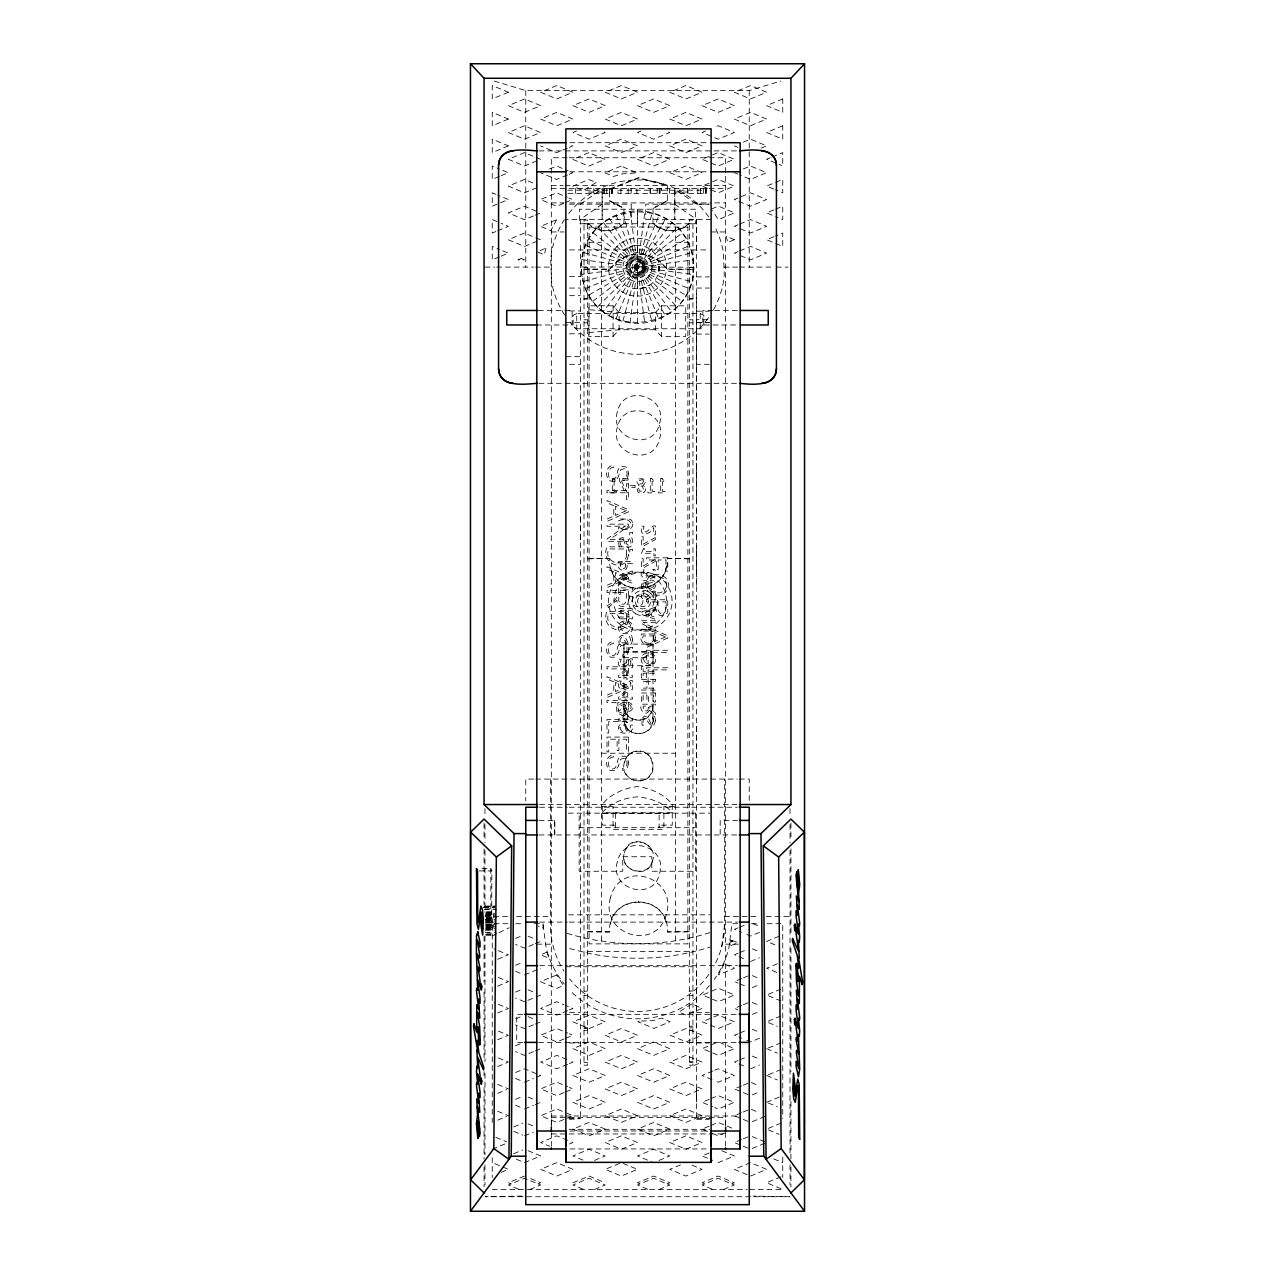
<?xml version="1.0" encoding="UTF-8"?>
<svg xmlns="http://www.w3.org/2000/svg" width="1275" height="1275" viewBox="0 0 1275 1275"><rect width="100%" height="100%" fill="white"/><g stroke="black" fill="none" stroke-linecap="round" stroke-linejoin="round"><path stroke-width="0.75" stroke-dasharray="5 3.75" d="M493.983 923.992L492.628 929.284L490.811 915.195L490.843 868.673L480.085 868.657M551.326 1124.757L551.326 1116.007L563.215 1116.007M569.495 1119.259L580.38 1118.669L565.861 1118.669L572.937 1115.721L565.765 1112.74M580.38 539.819L580.38 509.076M623.953 644.098L623.953 665.709L653.007 665.709L653.007 644.098L623.953 644.098L623.953 719.02M635.572 245.406A21.787 21.787 0 0 0 633.755 288.564L639.428 288.803A21.787 21.787 0 0 0 658.968 270.858L659.207 265.168A21.787 21.787 0 0 0 641.245 245.645L635.572 245.406L624.973 249.278M658.968 270.858L658.968 265.168L639.859 267.511L658.968 270.858L658.968 265.168M696.58 1101.919L696.58 1098.237M696.58 1097.95L696.58 1093.934M696.58 1093.647L696.58 1089.328M696.58 1089.041L696.58 967.04M696.58 783.727L696.58 723.005M696.58 585.448L696.58 576.571M696.58 576.284L696.58 572.077M696.58 571.79L696.58 567.694M696.58 567.407L696.58 563.438M696.58 563.152L696.58 559.358M696.58 559.072L696.58 555.486M696.58 555.199L696.58 551.836M696.58 551.549L696.58 548.457M696.58 548.17L696.58 545.349M696.58 540.106L696.58 509.076M696.58 503.832L696.58 501.027M696.58 500.74L696.58 497.632M696.58 497.346L696.58 493.999M696.58 493.696L696.58 490.11M696.58 489.823L696.58 486.03M696.58 485.743L696.58 481.775M696.58 481.488L696.58 477.392M696.58 477.105L696.58 472.898M696.58 472.611L696.58 468.339M696.58 468.037L696.58 368.411M696.58 368.124L696.58 323.005M696.58 322.129L696.58 319.69L709.298 319.69M696.58 249.916L696.58 219.698M725.634 1124.757L725.634 1116.007M581.703 274.316C573.16 201.338 683.018 187.138 693.297 259.893C701.84 332.871 591.982 347.071 581.703 274.316L693.297 259.893M637.373 322.878L637.627 211.331M486.349 911.928L493.919 911.896L492.74 922.638L491.72 913.442L491.863 870.937L490.843 868.673M624.447 762.004C617.69 785.639 658.251 788.54 652.513 762.004M587.648 931.945L609.434 931.945C608.079 892.022 668.897 892.022 667.526 931.945L689.329 931.945M624.447 852.895C628.432 832.001 659.239 843.763 652.513 860.784C648.353 880.244 618.232 870.905 624.447 852.481M689.329 558.418L667.526 558.418C668.897 598.342 608.079 598.342 609.434 558.418L587.648 558.418M652.513 709.378L653.007 705.027M653.007 718.606C654.569 738.56 622.391 738.56 623.953 718.606M652.513 770.291L653.007 765.94M721.682 946.879L724.646 924.327L724.646 779.073M630.025 322.862L644.975 211.347M615.395 813.482L615.49 827.682L615.395 825.148L602.278 825.148L602.278 804.525A47.255 34.122 -2.8 0 1 637.277 786.595A47.255 34.122 2.8 0 1 672.26 804.525L672.26 825.148L659.143 825.148L659.063 827.682L659.143 813.482M622.933 320.949L652.067 213.26M666.538 566.307C661.024 595.425 615.937 595.425 610.422 566.307M624.447 762.402L625.898 758.322M652.513 708.964C649.724 726.367 622.391 722.367 623.953 705.027M652.513 722.543C649.756 737.093 627.22 737.093 624.447 722.543M610.422 924.072C615.937 894.938 661.024 894.938 666.538 924.072M652.513 860.37C649.166 877.965 622.375 872.004 623.953 856.848M615.841 319.021L659.159 215.188M609.498 315.339L665.502 218.87M651.063 712.629C646.186 722.511 630.774 722.511 625.898 712.629M625.898 758.737C630.232 748.282 646.728 748.282 651.063 758.737M651.063 773.558C645.437 785.145 626.87 782.404 624.447 769.877M625.898 849.23C631.523 837.627 650.091 840.384 652.513 852.895M603.139 311.658A56.259 56.259 0 0 1 616.096 215.077A56.259 56.259 0 0 1 693.249 274.587A56.259 56.259 0 0 1 603.139 311.658L671.861 222.551M584.014 269.471L609.434 269.471L617.435 260.881L627.443 255.638A34.696 34.648 0 0 1 649.533 255.638L659.526 260.881L667.526 269.471L692.947 269.471M609.434 269.471L617.435 261.295L627.443 256.052A34.696 34.648 0 0 1 649.533 256.052L659.526 261.295L667.526 269.471M613.068 336.441L619.108 329.731L619.108 312.518L613.068 305.809L588.859 305.809L588.859 336.441L613.068 336.441L613.068 305.809M655.43 312.518L661.486 305.809L685.695 305.809L685.695 336.441L661.486 336.441L655.43 329.731L655.43 312.518L619.108 312.518L588.859 309.65M597.975 306.446L677.025 227.763M623.953 223.38L618.518 227.285L612.351 229.707A26.265 26.233 0 0 1 599.25 229.707L593.082 227.285L587.648 223.38M689.329 223.38L683.878 227.285L677.71 229.707A26.265 26.233 0 0 1 664.626 229.707L658.442 227.285L653.007 223.38M628.208 755.581C633.563 749.796 643.397 749.796 648.752 755.581M592.795 301.235L682.205 232.974M580.38 204.159L602.167 188.907L602.167 219.412L602.167 188.381M602.167 204.159L580.38 219.412L580.38 1119.259M589.13 294.876L685.87 239.333M667.526 200.526L653.007 208.144L653.007 223.794L658.442 227.699L664.626 230.122A26.265 26.233 0 0 0 677.71 230.122L683.878 227.699L689.329 223.794L692.947 223.794M653.007 208.558L667.526 200.94L667.526 185.305L638.488 177.687L609.434 189.114L609.434 200.94L623.953 208.558M576.746 313.507L573.113 315.403L573.113 326.846L576.746 328.759L700.214 328.759L703.848 326.846L703.848 315.403L700.214 313.507L576.746 313.507L576.746 328.759M639.428 288.803L650.027 284.931M492.246 935.914L497.33 933.475M499.019 932.663L509.187 927.77M576.523 130.974L572.937 132.472L589.082 139.166L605.227 132.472L601.641 130.974M499.402 176.428L492.246 179.393L492.246 165.989L499.402 168.969M501.187 175.679L508.342 172.715L501.187 169.718M536.966 160.825L524.439 166.021L508.342 159.295L524.439 152.618L540.536 159.327M567.375 148.187L556.633 152.649L540.536 145.924M569.16 147.438L572.73 145.956L569.16 144.473M549.477 169.033L556.633 166.053L563.789 169.049M641.086 130.974L637.5 132.472L653.645 139.166L669.773 132.472L666.188 130.974M536.966 187.632L524.439 192.844L508.342 186.118L524.439 179.424L536.966 184.652M567.375 175.01L556.633 179.456L540.536 172.747M569.16 174.261L572.73 172.778L565.574 169.782M705.649 130.974L702.063 132.472L718.192 139.166L734.336 132.472L718.192 125.763L714.606 127.245M495.832 231.54L492.246 233.022L492.246 219.619L499.402 222.599M497.617 230.791L508.342 226.344L501.187 223.348M533.38 215.937L524.439 219.651L508.342 212.925L524.439 206.247L536.966 211.475M535.181 215.188L540.536 212.973M563.534 203.41L556.633 206.279L540.536 199.553L556.633 192.876L567.2 197.274M565.255 202.693L572.475 199.49L568.953 198.007M709.235 156.299L702.063 159.279L718.192 165.989L734.336 159.279L718.192 152.586L711.02 155.55M743.309 142.147L750.481 139.166L766.61 145.876L761.239 148.107M499.402 256.865L492.246 259.845L492.246 246.442L499.402 249.422M501.187 256.132L508.342 253.151L501.187 250.171M709.235 183.122L702.063 186.102L718.207 192.812L734.336 186.102L718.207 179.393L711.036 182.373M743.309 168.969L750.481 165.989L766.61 172.683L750.481 179.393L739.723 174.93M770.196 157.797L766.61 159.279L777.367 163.758M771.997 157.048L782.754 152.586L782.754 165.989L779.168 164.491M711.609 208.957L718.367 206.136L734.464 212.861L718.271 219.587L712.566 210.471M737.922 198.023L734.336 199.506L750.481 206.215L766.61 199.506L750.481 192.796L739.723 197.274M737.986 224.814L734.384 226.297L737.97 227.795M739.771 224.065L750.561 219.587L766.658 226.312L750.513 233.006L739.755 228.544M773.782 209.929L766.61 212.909L773.782 215.889M775.582 209.196L782.754 206.215L782.754 219.619L775.582 216.638M737.954 251.637L734.352 253.135L737.938 254.617M739.739 250.888L750.513 246.426L766.626 253.135L750.481 259.845L739.739 255.367M773.798 236.752L766.626 239.716L782.754 246.442L782.754 233.022L775.582 236.003M515.546 938.432L522.718 935.452M497.617 959.294L508.374 954.832L494.031 948.871M533.46 944.408L524.487 948.138L515.53 944.408M535.261 943.659L540.648 941.428M515.514 965.271L522.702 962.29M497.632 986.101L508.39 981.638L497.632 977.176M524.439 974.961L540.616 968.251M515.562 992.062L522.734 989.081M497.632 1012.924L508.39 1008.461L494.047 1002.501M540.664 995.042L524.519 1001.752L515.562 998.022M515.562 1018.884L522.734 1015.904M737.858 927.929L734.464 929.347L741.62 932.328M739.548 927.228L746.321 924.407M497.632 1039.747L508.39 1035.268L497.632 1030.806M533.492 1024.845L524.519 1028.558L515.562 1024.845M535.277 1024.096L540.664 1021.865M567.55 1010.692L556.793 1015.155L540.664 1008.445L556.793 1001.752L563.964 1004.732M569.351 1009.943L572.937 1008.445L565.765 1005.465M759.502 932.344L750.561 936.057L743.405 933.077M515.562 1045.691L522.734 1042.727M738.034 953.286L734.464 954.768L746.975 959.995M739.835 952.537L746.991 949.572M779.168 936.201L766.658 941.396L777.383 945.875M497.632 1066.553L508.39 1062.091L494.047 1056.13M533.492 1051.652L524.519 1055.381L515.562 1051.652M535.277 1050.919L540.664 1048.672M563.98 1038.997L556.808 1041.978L540.664 1035.268L556.808 1028.558L567.566 1033.037M565.765 1038.248L572.937 1035.268L569.351 1033.786M750.561 961.493L759.502 957.78M515.562 1072.514L524.519 1068.785L540.664 1075.494L535.277 1077.726M741.62 978.61L734.464 981.591L738.034 983.073M743.405 977.877L750.561 974.897M777.383 963.757L766.658 968.219L777.383 972.698M497.632 1093.376L506.589 1089.647M524.519 1082.204L533.492 1078.475M567.566 1064.322L556.808 1068.785L540.664 1062.091L556.808 1055.381L567.566 1059.844M569.351 1063.573L572.937 1062.091L569.351 1060.593M752.346 987.567L759.502 984.587M515.562 1099.337L522.734 1096.357M741.62 1005.433L734.464 1008.398L738.034 1009.896M743.405 1004.684L750.561 1001.72M780.969 989.081L766.658 995.026L780.969 1001.003M497.632 1120.183L506.589 1116.47M524.519 1109.011L533.492 1105.297M535.277 1104.548L540.664 1102.317M563.98 1092.627L556.808 1095.608L540.664 1088.898L556.808 1082.204L567.566 1086.667M565.765 1091.878L572.937 1088.898L569.351 1087.416M752.346 1014.374L759.502 1011.41M513.761 1126.893L522.734 1123.163M738.034 1033.738L734.464 1035.22L741.62 1038.201M739.819 1032.989L746.975 1030.025M780.969 1015.904L766.658 1021.849L777.383 1026.327M492.246 1149.237L506.589 1143.277M524.519 1135.834L533.492 1132.104M563.98 1119.45L556.808 1122.414L540.664 1115.721L556.808 1109.011L563.98 1111.991M759.502 1038.233L750.561 1041.946L743.405 1038.95M513.761 1153.7L522.734 1149.986M712.821 1071.032L702.063 1075.494L712.821 1079.957M714.606 1070.283L718.192 1068.785L734.336 1075.494L718.192 1082.204L714.606 1080.706M738.034 1060.545L734.464 1062.027L746.975 1067.255M739.819 1059.812L746.975 1056.832M768.442 1047.922L780.969 1042.711M501.218 1172.331L508.39 1169.35L492.246 1162.641M569.351 1144.026L572.937 1142.527L569.351 1141.045M750.561 1068.753L759.502 1065.039M524.519 1176.06L508.39 1182.754L511.084 1183.869M709.235 1099.337L702.063 1102.317L712.821 1106.78M711.02 1098.588L718.192 1095.608L734.336 1102.317L718.192 1109.011L714.606 1107.529M741.508 1085.918L734.336 1088.898L750.481 1095.608M743.309 1085.184L750.481 1082.204L759.438 1085.918M768.442 1074.729L780.969 1069.534M537.97 1183.869L540.664 1182.754L528.105 1177.542M594.469 1160.409L605.227 1155.947L589.082 1149.237L572.937 1155.947L583.695 1160.409M752.266 1094.858L759.438 1091.878M529.906 1189.463L540.664 1184.985L524.519 1178.291L508.39 1184.985L519.148 1189.463M572.937 1182.754L589.082 1176.06L605.227 1182.754M619.57 1163.39L605.227 1169.35L621.355 1176.06L637.5 1169.35L623.156 1163.39M709.235 1126.144L702.063 1129.124L712.821 1133.602M711.02 1125.395L718.192 1122.414L734.336 1129.124M741.508 1112.74L734.336 1115.721L741.508 1118.701M743.309 1111.991L750.481 1109.011L759.438 1112.74M766.61 1102.317L780.953 1096.357M659.016 1160.409L669.773 1155.947L653.645 1149.237L637.5 1155.947L651.844 1161.908M725.363 1132.853L718.192 1135.834L714.606 1134.336M752.266 1121.681L764.825 1116.47M594.469 1189.463L605.227 1184.985L589.082 1178.291L572.937 1184.985L583.695 1189.463M680.531 1164.888L669.773 1169.35L685.918 1176.06L702.063 1169.35L691.305 1164.888M709.235 1152.967L702.063 1155.947L712.821 1160.409M741.508 1139.547L734.336 1142.527L741.508 1145.508M743.309 1138.814L750.481 1135.834M768.411 1128.375L782.754 1122.414M667.096 1183.869L669.773 1182.754L653.645 1176.06L637.5 1182.754L640.193 1183.869M752.266 1148.488L764.825 1143.277M659.016 1189.463L669.773 1184.985L653.645 1178.291L637.5 1184.985L648.258 1189.463M731.643 1183.869L734.336 1182.754L718.192 1176.06L702.063 1182.754L704.74 1183.869M723.578 1189.463L734.336 1184.985L718.192 1178.291L702.063 1184.985L712.821 1189.463M780.953 1176.793L766.61 1182.754L782.754 1189.463L749.222 1189.463M585.48 288.501L689.52 245.708M609.434 189.529L638.488 178.102L667.526 185.72M494.254 81.074L525.762 90.589L749.238 90.589L780.746 81.074M583.599 281.408L691.401 252.801M630.009 246.633L632.814 246.011M642.186 288.198L644.991 287.576M588.859 332.6L619.108 329.731L655.43 329.731M521.873 1196.078L484.978 1196.731L790.022 1196.731L753.127 1196.062M569.829 142.704L709.123 142.704M538.974 150.896L738.018 150.896M567.184 157.749L551.326 157.749L551.326 1129.315M569.16 157.749L725.634 157.749L725.634 1129.315M569.829 171.79L709.123 171.79M551.326 185.592L563.215 185.592M565.192 185.592L725.634 185.592M551.326 188.381L567.184 188.381M569.16 188.381L725.634 188.381M567.789 190.198L612.383 190.198M617.945 190.198L660.147 190.198M661.597 190.198L706.191 190.198M602.167 192.015L587.648 192.015L587.648 188.381M674.794 192.015L689.329 192.015L689.329 188.381M567.997 193.354L612.383 193.354L612.383 188.381M551.326 202.9L564.044 202.9M569.829 202.9L711.115 202.9M714.733 202.9L725.634 202.9M569.495 204.159L631.221 204.159L631.221 219.412L565.861 219.412M711.115 219.412L645.74 219.412L645.74 204.159L709.123 204.159L696.58 204.191L674.794 188.987L674.794 219.412L674.794 188.381M584.014 223.794L587.648 223.794L593.082 227.699L599.25 230.122A26.265 26.233 0 0 0 612.351 230.122L618.518 227.699L623.953 223.794L623.953 208.144L609.434 200.526M551.326 231.954L564.044 231.954M711.115 231.954L725.634 231.954M589.098 242.298L601.449 242.298M675.527 242.298L687.863 242.298M569.495 249.916L709.298 249.916M484.978 267.097L494.7 267.097M496.644 267.097L533.556 267.097M535.5 267.097L551.039 267.097M723.961 267.097L737.556 267.097M739.5 267.097L774.467 267.097M776.411 267.097L788.077 267.097M584.014 267.415L587.648 267.415M689.329 267.415L692.947 267.415M584.014 269.057L609.434 269.057M667.526 269.057L692.947 269.057M569.495 276.611L580.38 276.611M696.58 276.898L709.298 276.898M569.495 288.054L580.38 288.054M696.58 288.054L709.298 288.054M569.495 295.673L580.38 295.673M584.014 298.701L587.648 298.701M689.329 298.701L692.947 298.701M584.014 299.051L587.648 299.051M689.329 299.051L692.947 299.051M538.464 310.463L572.14 310.463L572.14 324.982L538.464 324.982M713.06 310.463L702.86 310.463L702.86 324.982L712.773 324.982M714.749 310.463L738.512 310.463M569.495 310.925L580.38 310.925M696.58 311.212L709.298 311.212M584.014 319.786L587.648 319.786M689.329 319.786L692.947 319.786M565.861 322.368L580.38 322.368M696.58 322.368L709.298 322.368M584.014 322.782L587.648 322.782M689.329 322.782L692.947 322.782M696.58 322.655L709.298 322.655M713.06 324.982L738.512 324.982M569.495 333.795L580.38 333.795M696.58 334.098L709.298 334.098M565.861 356.681L580.38 356.681M569.495 364.299L580.38 364.299M709.298 364.299L696.596 364.315L696.58 290.286M538.974 383.313L738.018 383.313M587.648 558.832L609.434 558.418M689.329 558.832L667.526 558.418M618.566 592.604L626.583 592.604L626.344 601.354L624.24 604.175L620.861 604.111L618.821 601.131L618.582 583.042L620.224 583.042L620.224 587.918L632.4 587.918L632.4 589.847L620.224 589.847L620.224 594.708L618.582 594.708M623.953 651.716L653.007 651.716M623.953 652.131L653.007 652.131M623.953 657.677L653.007 657.677M601.449 753.222L675.527 753.222M533.667 779.073L525.762 779.073L525.762 800.923M535.643 779.073L737.38 779.073M739.357 779.073L749.238 779.073L749.238 800.923M539.484 804.541L737.492 804.541M601.449 806.597L613.068 806.597L613.068 829.483L663.908 829.483L663.908 806.597L675.527 806.597M539.612 807.234L567.295 807.234M569.272 807.234L737.38 807.234M568.283 813.147L709.904 813.147M602.278 813.482L672.26 813.482M539.102 820.415L554.816 820.415L554.816 834.95M737.619 820.415L720.184 820.415L720.184 834.95M579.169 827.682L695.369 827.682M539.102 834.95L737.619 834.95M568.618 914.828L709.904 914.828M484.978 916.438L508.757 916.438M516.678 916.438L550.354 916.438M724.646 916.438L758.322 916.438M766.243 916.438L790.022 916.438M539.612 922.096L567.295 922.096M569.272 922.096L737.38 922.096M507.896 923.706L492.246 923.706L492.246 1122.414M515.706 923.706L523.531 923.706M534.368 923.706L543.086 923.706L543.086 928.152L537.859 925.937M737.779 923.706L731.914 923.706L728.758 948.775A94.478 94.478 0 0 1 714.159 979.535M751.469 923.706L759.294 923.706M767.104 923.706L782.754 923.706L782.754 1118.589M587.648 931.531L609.434 931.945M689.329 931.531L667.526 931.945M536.807 944.169L551.326 944.169M725.634 944.169L738.352 944.169M587.648 951.485L689.329 951.485M539.612 965.669L567.295 965.669M569.272 965.669L737.38 965.669M565.861 966.737L696.58 966.737M587.648 991.042L584.014 991.233M689.329 991.042L692.947 991.042M584.014 995.329L587.648 995.329M689.329 995.329L692.947 995.329M584.014 1012.191L587.648 1012.191M689.329 1012.191L692.947 1012.191M569.495 1012.493L580.38 1012.493M696.58 1012.493L709.298 1012.493M522.67 1014.342L516.71 1014.342L516.71 1042.392L522.67 1042.392M538.56 1014.342L737.189 1014.342M689.329 1026.263L692.947 1026.263M584.014 1027.841L587.648 1027.841M689.329 1027.841L692.947 1027.841M584.014 1028.24L587.648 1028.24M584.014 1030.232L587.648 1030.232M689.329 1030.232L692.947 1030.232M538.56 1042.392L737.189 1042.392M584.014 1042.647L587.648 1042.647M689.329 1042.647L692.947 1042.647M569.495 1042.998L580.38 1042.998M696.58 1042.998L709.298 1042.998M689.329 1061.485L692.947 1061.485M584.014 1062.426L587.648 1062.426M689.329 1062.426L692.947 1062.426M565.192 1116.007L738.352 1116.007M551.326 1117.41L567.184 1117.41M569.16 1117.41L725.634 1117.41M711.115 1118.669L696.58 1118.669L696.58 1119.546L696.58 1088.754M696.58 1119.259L709.298 1119.259M569.16 1129.315L709.793 1129.315M569.829 1131.005L709.123 1131.005M551.326 1133.953L567.184 1133.953M569.16 1133.953L725.634 1133.953M569.829 1148.95L709.123 1148.95M492.246 1189.463L747.246 1189.463M479.304 870.921L491.863 870.937M484.181 906.19L495.449 906.063M484.898 906.254L493.855 906.254M483.894 906.748L494.652 906.764M483.703 907.402L494.477 907.402M483.655 907.641L494.429 907.657M485.265 908.9L494.238 908.9M484.197 909.41L496.74 909.426M486.588 912.183L493.76 912.199M486.126 912.804L494.062 912.804M486.333 913.426L491.72 913.442M485.95 913.697L494.923 913.697M485.392 914.079L494.365 914.079M486.365 914.733L493.807 914.605M485.807 914.988L494.764 915.004M485.44 915.195L490.811 915.195M485.648 915.769L494.604 915.785M486.301 917.506L493.473 917.506M485.855 917.793L496.613 917.809M486.508 918.175L491.879 918.175M486.428 918.51L495.385 918.526M486.173 918.781L494.047 918.972M486.094 919.132L494.126 919.227M486.142 919.291L493.313 919.307M485.233 919.689L495.051 919.689M485.998 919.913L493.17 919.913M485.345 920.215L494.302 920.215M486.715 920.662L492.086 920.677M485.329 921.57L494.302 921.586M486.954 922.192L492.341 922.192M486.11 922.287L493.282 922.303M485.297 922.494L494.27 922.494M485.456 923.865L496.23 923.865M486.205 924.805L493.377 924.805M485.377 924.933L494.333 924.949M486.301 925.22L493.473 925.22M486.158 925.809L491.528 925.825M486.588 926.08L493.76 926.08M485.663 926.431L494.636 926.447M485.392 927.116L494.349 927.132M486.428 927.292L491.815 927.308M486.285 927.77L493.457 927.786M485.887 928.423L494.859 928.439M485.934 928.901L494.955 928.885M485.345 929.14L492.74 929.284M486.652 929.411L493.823 929.411M485.313 930.686L494.286 930.702M485.297 932.423L496.055 932.423M486.891 933.188L494.062 933.188M485.775 934.416L494.748 934.432M485.934 934.814L494.891 934.83M486.078 935.069L493.409 935.149M581.735 266.969L693.265 267.24M581.751 259.622L693.249 274.587M583.663 252.546L691.337 281.663M569.622 948.552L588.142 953.254A188.828 144.713 0 0 0 709.904 947.102M734.336 145.876L737.922 147.358M734.336 172.699L737.922 174.181M773.782 189.083L766.61 186.102L782.754 179.393L782.754 192.796L775.582 189.816M528.105 989.83L537.078 993.56M768.411 1103.05L777.367 1106.78M528.105 1016.653L537.078 1020.367M743.309 1119.45L750.481 1122.414M768.411 1129.873L779.168 1134.336M752.266 1136.583L764.825 1141.794M743.309 1146.257L750.481 1149.237M773.782 1158.927L782.754 1162.641M721.778 1150.735L734.336 1155.947L718.192 1162.641L714.606 1161.158M515.562 1078.475L522.734 1081.455M497.632 1084.435L508.39 1088.898M528.105 1097.09L537.078 1100.819M515.562 1105.297L522.734 1108.262M497.632 1111.242L508.39 1115.721M528.105 1123.913L533.492 1126.144M567.566 1140.296L556.808 1135.834L540.664 1142.527L549.637 1146.257M513.761 1131.355L522.734 1135.085M495.832 1137.316L506.589 1141.794M528.105 1150.735L540.664 1155.947L524.519 1162.641L515.562 1158.927M495.832 194.294L492.246 192.796L492.246 206.215L508.342 199.522L497.617 195.043M585.576 245.453L689.424 288.756M753.095 923.706L758.179 925.825M752.346 948.839L759.502 951.819M752.346 975.646L759.502 978.626M739.819 983.822L746.975 986.818M752.346 1002.469L759.502 1005.449M709.569 998.006L702.525 995.074L718.367 988.268L734.464 994.994L718.367 1001.688L711.322 998.739M752.346 1029.276L759.502 1032.272M528.105 936.201L537.062 939.93M766.658 1048.656L777.383 1053.134M752.346 1056.098L759.502 1059.079M709.426 1051.572L702.27 1048.592L718.367 1041.898L734.464 1048.624L718.367 1055.317L711.211 1052.321M766.658 1075.478L777.383 1079.957M515.498 971.231L522.654 974.227M589.273 239.094L685.727 295.115M674.794 204.239L696.58 219.412L696.58 1028.033M592.955 232.751L682.045 301.458M598.166 227.572L676.834 306.637M603.362 222.392L671.638 311.817M621.419 546.768L619.921 542.576L621.212 539.787C626.248 538.624 623.268 547.804 628.463 547.342C633.261 547.087 633.42 540.712 631.571 537.46L629.276 537.46L631.061 542.098L630.424 544.505L628.75 545.333L626.949 544.345L624.782 538.512L622.28 537.572L620.08 538.353L618.407 541.429L619.22 546.768M609.737 218.742L665.263 315.467M616.096 215.077L658.904 319.132M651.063 758.322L653.007 766.355M623.188 213.196L651.812 321.013M543.086 924.805L546.242 948.775A94.478 94.478 0 0 0 564.331 984.093M630.296 211.315L644.704 322.894M623.953 705.426L624.447 709.378M790.946 823.044L790.946 838.95M790.946 848.895L790.946 936.392M790.946 948.313L790.946 1071.606M790.946 1101.425L790.946 1159.102M790.946 1167.055L790.946 1186.929M790.022 808.653L790.022 816.892M790.022 824.574L790.022 842.775M790.022 850.441L790.022 1154.975M790.022 1164.888L790.022 1184.794M782.754 1156.903L782.754 1177.558M749.238 90.589L749.238 267.097M725.634 1132.582L725.634 1146.193M706.191 188.381L706.191 193.354L661.597 193.354L661.597 188.381M705.856 188.381L705.856 193.354M705.362 188.381L705.362 193.354M703.418 188.381L703.418 193.354M700.597 188.381L700.597 193.354M700.214 313.507L700.214 328.759M697.967 188.381L697.712 193.354M696.58 1035.38L696.58 1043.285M695.369 813.147L695.369 871.255L651.796 871.255L651.796 856.736L622.742 856.736L622.742 871.255L579.169 871.255L579.169 813.147M687.671 188.381L687.671 193.354M675.527 227.046L675.527 943.867M669.455 188.381L669.455 193.354M661.486 305.809L661.486 336.441M660.147 188.381L660.147 193.354L617.945 193.354L617.945 188.381M659.605 188.381L659.605 193.354M659.175 188.381L659.175 193.354M657.167 188.381L657.167 193.354M653.007 644.098L653.007 719.02M650.393 188.381L650.393 193.354M650.059 188.381L650.059 193.354M638.488 901.074L638.488 902.11M637.5 209.227L637.5 223.747M637.5 245.485L637.5 264.722M637.5 269.487L637.5 288.724M636.894 188.381L636.894 193.354M631.141 188.381L631.141 193.354M628.177 188.381L628.177 193.354M620.909 188.381L620.909 193.354M612.048 188.381L612.048 193.354M611.554 188.381L611.554 193.354M609.609 188.381L609.609 193.354M606.788 188.381L606.788 193.354M604.143 188.381L604.143 193.354M603.904 188.381L603.904 193.354M601.449 227.046L601.449 943.867M593.863 188.381L593.863 193.354M575.647 188.381L575.647 193.354M554.354 820.415L554.354 834.95M551.326 1132.582L551.326 1148.95M550.354 779.073L550.354 924.327A87.146 87.146 0 0 0 563.98 971.136M525.762 90.589L525.762 267.097M492.246 1157.732L492.246 1177.558M484.978 808.653L484.978 816.892M484.978 824.574L484.978 842.775M484.978 850.441L484.978 912.47M484.978 936.025L484.978 1061.549M484.978 1073.343L484.978 1154.975M484.978 1164.888L484.978 1184.794M484.054 823.044L484.054 838.95M484.054 848.895L484.054 904.565M484.054 936.392L484.054 982.117M484.054 992.062L484.054 1057.692M484.054 1071.606L484.054 1075.574M484.054 1087.511L484.054 1159.102M484.054 1167.055L484.054 1186.929M713.57 309.65A87.146 87.146 0 0 0 724.264 275.4L723.451 252.657A87.146 87.146 0 0 0 714.255 225.818M708.486 317.666A87.146 87.146 0 0 1 570.292 322.591M564.65 314.941A87.146 87.146 0 0 1 551.549 281.552L550.736 258.809A87.146 87.146 0 0 1 564.395 219.667M568.778 213.515A87.146 87.146 0 0 1 709.283 217.674M724.646 924.327A87.146 87.146 0 0 1 713.904 966.259M708.9 974.291A87.146 87.146 0 0 1 569.543 978.881M709.442 985.559A94.478 94.478 0 0 1 570.69 991.137M709.904 932.583A188.828 144.713 0 0 1 566.291 933.109M731.356 940.679L731.308 942.018L732.95 941.348L731.356 940.679M655.334 637.357C656.37 650.091 636.639 645.708 641.516 634.026L655.334 634.026L655.334 637.357M653.756 637.42C654.872 646.298 640.337 644.337 643.094 635.938L653.756 635.938L653.756 637.42M625.674 564.809L625.244 567.359A2.614 2.614 0 0 1 623.953 568.523L620.686 567.678L620.16 563.502L625.674 563.502L625.674 564.809M627.252 565.144C627.443 574.866 614.502 569.543 618.582 561.574L632.4 561.574L632.4 563.502L627.252 563.502L627.252 565.144M632.687 524.137C632.99 531.5 622.885 529.284 618.582 529.38L618.582 527.452C634.759 533.763 634.759 514.494 618.582 520.822L618.582 518.893L629.691 519.212A3.968 3.968 0 0 1 631.97 521.029L632.687 524.137M641.293 572.491C639.492 576.953 646.393 580.3 647.652 575.168L649.708 577.846L652.943 577.798A4.303 4.303 0 0 0 654.888 576.157L655.366 571.12L654.76 569.319L652.8 569.319C658.107 574.164 647.843 579.918 648.608 572.284L647.078 572.284L646.473 575.057A1.897 1.897 0 0 1 645.278 575.838L642.919 574.308L644.034 569.829L642.074 569.718L641.293 572.491M632.655 639.923C629.292 652.816 625.196 638.281 621.212 637.468L619.921 640.273L621.419 644.449L619.22 644.449L618.614 638.201L621.483 635.348L624.782 636.209L628.001 642.903L630.902 641.182L629.276 635.157L631.571 635.157L632.655 639.923M655.573 720.614C652.21 733.523 648.13 718.988 644.146 718.176L642.855 720.965L644.353 725.156L642.154 725.156L641.548 718.893L644.417 716.056L647.716 716.901L650.935 723.61L653.836 721.889L652.194 715.849L654.505 715.849L655.573 720.614M618.375 661.884C617.514 670.873 628.989 666.06 630.806 660.673L630.806 667.797L632.4 667.797L632.4 658.84L630.456 658.84L623.284 665.056L620.048 663.701L621.1 659.255L619.14 659.143L618.375 661.884M618.375 683.655C617.514 692.66 628.989 687.831 630.806 682.444L630.806 689.568L632.4 689.568L632.4 680.627L630.456 680.627L623.284 686.827L620.048 685.488L621.1 681.041L619.14 680.93L618.375 683.655M641.293 528.918C640.448 537.907 651.908 533.093 653.74 527.707L653.74 534.831L655.334 534.831L655.334 525.89L653.39 525.89L646.218 532.089L642.967 530.751L644.034 526.288L642.058 526.192L641.293 528.918M641.293 594.246C640.448 603.25 651.908 598.421 653.74 593.034L653.74 600.158L655.334 600.158L655.334 591.217L653.39 591.217L646.218 597.417L642.967 596.078L644.034 591.616L642.058 591.52L641.293 594.246M641.261 583.807L642.186 587.871L645.644 588.923A3.825 3.825 0 0 0 647.971 586.867L648.656 587.966A3.203 3.203 0 0 0 651.477 589.433L653.804 588.668A4.59 4.59 0 0 0 655.35 586.564C657.788 581.783 650.346 577.001 647.955 582.436L647.27 581.512A2.901 2.901 0 0 0 644.831 580.332L642.791 581.033L641.261 583.807M627.412 728.153L626.455 731.165L629.882 729.938L630.695 725.029L632.464 725.029C635.811 734.591 615.952 736.567 618.646 726.607A4.223 4.223 0 0 1 620.303 724.567L625.164 724.168L627.412 728.153M623.634 706.35C622.567 710.398 627.587 713.06 630.711 710.765A4.494 4.494 0 0 0 632.352 708.757C634.998 698.796 615.235 700.74 618.518 710.318L620.288 710.318L621.084 705.489L624.543 704.167L623.634 706.35M643.397 548.792L641.468 553.302L653.916 553.302L653.916 555.868L655.334 555.868L655.334 548.792L653.916 548.792L653.916 551.422L644.656 551.422L644.656 548.792L643.397 548.792M632.687 627.348C633.165 635.89 617.833 635.89 618.295 627.348C617.833 618.805 633.165 618.805 632.687 627.348M655.621 659.366C656.083 667.893 640.751 667.909 641.229 659.366C640.751 650.824 656.099 650.824 655.621 659.366M628.368 599.919C629.691 608.318 616.16 608.844 616.957 600.19L606.98 608.589L606.98 605.88C611.777 602.852 618.471 599.473 616.813 592.604L606.98 592.604L606.98 590.468L628.368 590.468L628.368 599.919M645.66 488.867L644.991 491.321A3.953 3.953 0 0 1 643.03 492.883L640.241 493.122A4.287 4.287 0 0 1 637.946 491.943L636.815 487.624L639.11 485.153C630.169 476.563 651.971 476.515 643.317 485.137L645.66 488.867M665.964 607.904L664.913 612.43L660.243 613.371L658.203 610.406L657.948 601.88L665.964 601.88L665.964 607.904M667.749 609.195C669.072 617.594 655.541 618.12 656.338 609.466L646.361 617.865L646.361 615.156C651.158 612.127 657.852 608.733 656.195 601.88L646.361 601.88L646.361 599.744L667.749 599.744L667.749 609.195M619.969 626.36C628.957 646.266 637.978 611.378 619.969 626.36M642.903 658.378C651.892 678.284 660.912 643.397 642.903 658.378M619.873 727.802C625.244 740.153 629.292 718.845 619.873 727.802M666.442 584.827C666.809 596.732 644.943 595.058 647.827 583.026C649.692 573.654 666.873 574.786 666.442 584.827M648.306 707.816L647.955 709.92A2.375 2.375 0 0 1 646.664 711.052L643.572 710.35L643.094 706.127L648.306 706.127L648.306 707.816M638.648 488.213L639.269 491.018L642.632 491.273A2.885 2.885 0 0 0 643.604 489.935L642.202 485.616L638.648 488.213M626.519 707.625L626.248 710.079A3.873 3.873 0 0 1 622.184 713.251L618.885 711.832L618.072 710.079L617.785 702.573L626.519 702.573L626.519 707.625M646.329 581.83C641.723 595.329 664.434 600.876 667.781 587.855C672.387 574.356 649.66 568.793 646.329 581.83M628.734 473.36L627.252 478.778L622.726 480.914L622.63 478.826C627.698 478.699 628.463 471.16 624.814 468.658L620.654 469.63L618.184 477.137L615.251 481.089L610.358 481.042C604.35 477.472 605.641 465.63 613.418 465.311L613.594 467.431C606.151 467.176 606.741 481.472 614.247 479.177C618.279 476.101 616.08 469.216 620.813 466.65L625.387 466.73L627.204 468.244L628.734 473.36M628.734 649.501L627.252 654.92L622.726 657.055L622.63 654.967C627.698 654.84 628.463 647.302 624.814 644.799L620.654 645.772L618.184 653.278L615.251 657.231L610.358 657.183C604.35 653.613 605.641 641.771 613.418 641.452L613.594 643.572C606.151 643.317 606.741 657.613 614.247 655.318C618.279 652.226 616.08 645.357 620.813 642.791L625.387 642.871L627.204 644.385L628.734 649.501M628.734 762.896L627.252 768.315L622.726 770.451L622.63 768.363C627.698 768.235 628.463 760.697 624.814 758.195L620.654 759.167L618.184 766.673L615.251 770.626L610.358 770.578C604.35 767.008 605.641 755.167 613.418 754.848L613.594 756.967C606.151 756.712 606.741 771.008 614.247 768.713C618.279 765.622 616.08 758.752 620.813 756.187L625.387 756.266L627.204 757.78L628.734 762.896M628.368 555.47C625.435 573.654 599.824 563.805 606.98 546.847L628.368 546.847L628.368 555.47M628.368 620.001C625.435 638.185 599.824 628.336 606.98 611.363L628.368 611.363L628.368 620.001M617.435 411.761C608.542 439.238 653.517 452.498 659.526 423.603C668.419 396.142 623.443 382.882 617.435 411.761M617.435 427.013C608.542 454.49 653.517 467.734 659.526 438.855C668.419 411.395 623.443 398.135 617.435 427.013M643.477 481.631L642.154 483.751L639.524 484.006L638.982 480.866L642.09 479.623A2.024 2.024 0 0 1 643.477 481.631M610.422 897.839C599.696 935.133 657.183 952.425 666.538 913.633C677.264 876.339 619.778 859.047 610.422 897.839M617.435 861.693C608.542 889.153 653.517 902.413 659.526 873.534C668.419 846.058 623.443 832.798 617.435 861.693M628.368 708.231L627.969 711.275A5.578 5.578 0 0 1 622.248 715.466L617.02 712.613L616.016 702.573L606.98 702.573L606.98 700.421L628.368 700.421L628.368 708.231M626.583 554.258C626.615 569.033 602.438 563.008 608.765 548.967L626.583 548.967L626.583 554.258M626.583 618.773C626.615 633.548 602.438 627.539 608.765 613.498L626.583 613.498L626.583 618.773M642.696 583.727L643.875 586.994L647.509 585.719L645.262 582.372L642.696 583.727M625.292 705.426L625.34 708.199A2.359 2.359 0 0 0 626.567 709.362L629.93 709.187A2.375 2.375 0 0 0 630.982 708.039C632.575 704.82 626.121 702.334 625.292 705.426M654.266 584.731C653.995 589.178 648.274 587.313 648.417 583.615L652.513 582.133L654.266 584.731M545.939 248.179L544.298 254.761L537.221 251.812L545.939 248.179M730.702 939.802L729.061 946.369L737.779 942.751L730.702 939.802M649.31 710.271C646.186 717.442 638.281 709.888 641.516 704.198L655.334 704.198L655.334 706.127L649.836 706.127L649.836 708.326L655.334 712.932L655.334 715.434L649.31 710.271M556.617 219.698L550.8 230.663L540.536 226.376L556.617 219.698M724.2 963.9L718.383 974.865L734.464 968.171L724.2 963.9M625.706 669.056L618.582 675.543L618.582 677.344L626.168 677.344L626.168 679.065L627.651 679.065L627.651 677.344L632.4 677.344L632.4 675.479L627.651 675.479L627.651 669.056L625.706 669.056M625.706 690.843L618.582 697.329L618.582 699.114L626.168 699.114L626.168 700.836L627.651 700.836L627.651 699.114L632.4 699.114L632.4 697.25L627.651 697.25L627.651 690.843L625.706 690.843M625.706 712.613L618.582 719.1L618.582 720.901L626.168 720.901L626.168 722.622L627.651 722.622L627.651 720.901L632.4 720.901L632.4 719.02L627.651 719.02L627.651 712.613L625.706 712.613M626.168 670.586L620.766 675.479L626.168 675.479L626.168 670.586M626.168 692.357L620.766 697.25L626.168 697.25L626.168 692.357M626.168 714.143L620.766 719.02L626.168 719.02L626.168 714.143M625.212 526.113L606.98 539.07L606.98 541.317L628.368 541.317L628.368 539.213L609.928 539.389L628.368 526.288L628.368 524.153L606.98 524.153L606.98 526.288L625.212 526.113M596.078 182.516L583.233 190.565L572.73 186.182L588.827 179.504L596.078 182.516M691.767 1003.983L678.922 1012.031L686.173 1015.059L702.27 1008.366L691.767 1003.983M655.334 537.524L643.142 544.17L643.142 536.679L641.516 536.679L641.516 545.875L643.588 545.875L655.334 539.612L655.334 537.524M655.334 559.311L643.142 565.957L643.142 558.45L641.516 558.45L641.516 567.662L643.588 567.662L655.334 561.383L655.334 559.311M628.368 511.881L606.98 521.443L606.98 519.053L613.785 516.12L613.785 505.649L606.98 502.828L606.98 500.533L628.368 509.665L628.368 511.881M628.368 578.133L606.98 587.695L606.98 585.305L613.785 582.372L613.785 571.901L606.98 569.08L606.98 566.785L628.368 575.918L628.368 578.133M667.749 637.994L646.361 647.557L646.361 645.15L653.183 642.233L653.183 631.762L646.361 628.942L646.361 626.631L667.749 635.763L667.749 637.994M628.368 688.022L606.98 697.584L606.98 695.194L613.785 692.261L613.785 681.79L606.98 678.969L606.98 676.674L628.368 685.807L628.368 688.022M626.248 510.749L615.474 515.403L615.474 506.303L626.248 510.749M626.248 577.001L615.474 581.655L615.474 572.555L626.248 577.001M665.63 636.863L654.856 641.5L654.856 632.416L665.63 636.863M626.248 686.89L615.474 691.544L615.474 682.444L626.248 686.89M508.39 92.246L492.246 98.94L492.246 85.537L508.39 92.246M524.519 98.94L508.39 105.65L524.519 112.359L540.664 105.65L524.519 98.94M556.808 85.537L540.664 92.246L556.808 98.94L572.937 92.246L556.808 85.537M508.342 119.069L492.246 125.763L492.246 112.359L508.342 119.069M524.439 125.795L508.342 132.488L524.439 139.198L540.536 132.52L524.439 125.795M556.808 112.359L540.664 119.053L556.808 125.763L572.937 119.053L556.808 112.359M589.082 98.94L572.937 105.65L589.082 112.359L605.227 105.65L589.082 98.94M621.355 85.537L605.227 92.246L621.355 98.94L637.5 92.246L621.355 85.537M508.342 145.892L492.246 152.586L492.246 139.166L508.342 145.892M621.355 112.359L605.227 119.053L621.355 125.763L637.5 119.053L621.355 112.359M653.645 98.94L637.5 105.65L653.645 112.359L669.773 105.65L653.645 98.94M685.918 85.537L669.773 92.246L685.918 98.94L702.063 92.246L685.918 85.537M588.827 152.681L572.73 159.375L588.827 166.085L604.94 159.407L588.827 152.681M621.355 139.166L605.227 145.876L621.355 152.586L637.5 145.876L621.355 139.166M685.918 112.359L669.773 119.053L685.918 125.763L702.063 119.053L685.918 112.359M718.192 98.94L702.063 105.65L718.192 112.359L734.336 105.65L718.192 98.94M750.481 85.537L734.336 92.246L750.481 98.94L766.61 92.246L750.481 85.537M621.037 166.117L604.94 172.81L613.642 176.444L621.849 173.926L637.133 172.842L621.037 166.117M653.645 152.586L637.5 159.279L653.645 165.989L669.773 159.279L653.645 152.586M685.918 139.166L669.773 145.876L685.918 152.586L702.063 145.876L685.918 139.166M750.481 112.359L734.336 119.053L750.481 125.763L766.61 119.053L750.481 112.359M782.754 98.94L766.61 105.65L782.754 112.359L782.754 98.94M524.439 233.054L508.342 239.748L524.439 246.473L540.536 239.78L524.439 233.054M685.918 165.989L669.773 172.683L685.918 179.393L702.063 172.683L685.918 165.989M782.754 125.763L766.61 132.472L782.754 139.166L782.754 125.763M521.124 258.49L517.873 259.845L524.36 259.845L521.124 258.49M734.384 239.716L727.898 242.409L726.001 236.226L734.384 239.716M547.102 952.138L540.616 954.847L548.999 958.322L547.102 952.138M556.729 974.961L540.536 981.686L556.633 988.412L563.391 985.607L556.729 974.961M589.082 1015.155L572.937 1021.865L589.082 1028.558L605.227 1021.865L589.082 1015.155M589.082 1041.978L572.937 1048.672L589.082 1055.381L605.227 1048.672L589.082 1041.978M621.355 1028.558L605.227 1035.268L621.355 1041.978L637.5 1035.268L621.355 1028.558M639.301 1021.116L637.867 1021.705L653.963 1028.431L670.06 1021.737L661.358 1018.103L653.151 1020.622L639.301 1021.116M589.082 1068.785L572.937 1075.494L589.082 1082.204L605.227 1075.494L589.082 1068.785M621.355 1055.381L605.227 1062.091L621.355 1068.785L637.5 1062.091L621.355 1055.381M653.645 1041.978L637.5 1048.672L653.645 1055.381L669.773 1048.672L653.645 1041.978M686.173 1028.463L670.06 1035.157L686.173 1041.866L702.27 1035.188L686.173 1028.463M718.367 1015.091L702.27 1021.769L718.367 1028.495L734.464 1021.817L718.367 1015.091M589.082 1095.608L572.937 1102.317L589.082 1109.011L605.227 1102.317L589.082 1095.608M621.355 1082.204L605.227 1088.898L621.355 1095.608L637.5 1088.898L621.355 1082.204M653.645 1068.785L637.5 1075.494L653.645 1082.204L669.773 1075.494L653.645 1068.785M685.918 1055.381L669.773 1062.091L685.918 1068.785L702.063 1062.091L685.918 1055.381M589.082 1122.414L572.937 1129.124L589.082 1135.834L605.227 1129.124L589.082 1122.414M621.355 1109.011L605.227 1115.721L621.355 1122.414L637.5 1115.721L621.355 1109.011M653.645 1095.608L637.5 1102.317L653.645 1109.011L669.773 1102.317L653.645 1095.608M685.918 1082.204L669.773 1088.898L685.918 1095.608L702.063 1088.898L685.918 1082.204M556.808 1162.641L540.664 1169.35L556.808 1176.06L572.937 1169.35L556.808 1162.641M621.355 1135.834L605.227 1142.527L621.355 1149.237L637.5 1142.527L621.355 1135.834M653.645 1122.414L637.5 1129.124L653.645 1135.834L669.773 1129.124L653.645 1122.414M685.918 1109.011L669.773 1115.721L685.918 1122.414L702.063 1115.721L685.918 1109.011M685.918 1135.834L669.773 1142.527L685.918 1149.237L702.063 1142.527L685.918 1135.834M750.481 1162.641L734.336 1169.35L750.481 1176.06L766.61 1169.35L750.481 1162.641M632.4 570.993L618.582 575.886L618.582 578.26L632.4 583.153L632.4 581.113L628.543 579.806L628.543 574.26L632.4 572.953L632.4 570.993M655.334 607.171L641.516 612.064L641.516 614.438L655.334 619.331L655.334 617.291L651.461 615.984L651.461 610.438L655.334 609.131L655.334 607.171M626.965 574.802L620.463 577.033L626.965 579.264L626.965 574.802M649.899 610.98L643.381 613.211L649.899 615.442L649.899 610.98M695.608 209.227L579.392 209.227L579.392 223.747L695.608 223.747L695.608 209.227M587.648 220.081L584.014 220.081L584.014 1065.199L587.648 1065.199L587.648 220.081M692.947 220.081L689.329 220.081L689.329 1065.199L692.947 1065.199L692.947 220.081M687.863 227.046L589.098 227.046L589.098 943.867L687.863 943.867L687.863 227.046M613.769 478.332L612.319 478.332L612.319 491.401L609.88 491.401L609.88 492.883L616.606 492.883L616.606 491.401L614.104 491.401L614.104 481.679L616.606 481.679L616.606 480.356L614.518 479.926L613.769 478.332M628.161 478.38L619.395 478.38L619.395 480.547L625.372 492.883L627.348 492.883L621.021 480.085L628.161 480.085L628.161 478.38M651.764 478.332L650.33 478.332L650.33 491.401L647.891 491.401L647.891 492.883L654.617 492.883L654.617 491.401L652.115 491.401L652.115 481.679L654.617 481.679L654.617 480.356L652.529 479.926L651.764 478.332M662.139 478.332L660.705 478.332L660.705 491.401L658.251 491.401L658.251 492.883L664.992 492.883L664.992 491.401L662.49 491.401L662.49 481.679L664.992 481.679L664.992 480.356L662.904 479.926L662.139 478.332M628.368 483.767L626.503 483.767L626.503 490.62L606.98 490.62L606.98 492.772L626.503 492.772L626.503 499.657L628.368 499.657L628.368 483.767M635.141 485.648L629.914 485.648L629.914 487.417L635.141 487.417L635.141 485.648M632.4 532.536L629.754 532.536L629.754 534.863L632.4 534.863L632.4 532.536M632.4 549.684L629.754 549.684L629.754 552.011L632.4 552.011L632.4 549.684M667.749 557.828L646.361 557.828L646.361 559.948L656.466 559.948L656.466 569.463L658.203 569.463L658.203 559.948L665.964 559.948L665.964 571.104L667.749 571.104L667.749 557.828M632.4 596.557L629.754 596.557L629.754 598.883L632.4 598.883L632.4 596.557M632.4 608.446L618.582 608.446L618.582 611.187L629.515 617.02L618.582 617.02L618.582 618.821L632.4 618.821L632.4 616.654L620.495 610.247L632.4 610.247L632.4 608.446M655.334 620.702L641.516 620.702L641.516 623.443L652.449 629.276L641.516 629.276L641.516 631.077L655.334 631.077L655.334 628.91L643.413 622.503L655.334 622.503L655.334 620.702M632.4 647.365L629.754 647.365L629.754 649.692L632.4 649.692L632.4 647.365M667.749 650.282L646.361 650.282L646.361 663.717L648.114 663.717L648.114 652.402L667.749 652.402L667.749 650.282M628.368 659.908L626.503 659.908L626.503 666.761L606.98 666.761L606.98 668.913L626.503 668.913L626.503 675.798L628.368 675.798L628.368 659.908M643.142 666.411L641.516 666.411L641.516 678.077L643.142 678.077L643.142 673.216L655.334 673.216L655.334 671.288L643.142 671.288L643.142 666.411M667.749 667.765L646.361 667.765L646.361 681.201L648.114 681.201L648.114 669.869L667.749 669.869L667.749 667.765M655.334 679.543L641.516 679.543L641.516 681.472L646.935 681.472L646.935 688.133L641.516 688.133L641.516 690.062L655.334 690.062L655.334 688.133L648.561 688.133L648.561 681.472L655.334 681.472L655.334 679.543M655.334 693.01L641.516 693.01L641.516 702.079L643.142 702.079L643.142 694.939L646.935 694.939L646.935 701.585L648.561 701.585L648.561 694.939L653.692 694.939L653.692 702.079L655.334 702.079L655.334 693.01M628.368 719.498L606.98 719.498L606.98 732.934L608.733 732.934L608.733 721.618L628.368 721.618L628.368 719.498M628.368 737.077L606.98 737.077L606.98 751.899L608.749 751.899L608.749 739.213L617.116 739.213L617.116 750.513L618.885 750.513L618.885 739.213L626.567 739.213L626.567 751.437L628.368 751.437L628.368 737.077M672.26 812.781L602.278 812.781A47.223 32.895 1.8 0 1 637.277 796.859A47.223 32.895 -1.8 0 1 672.26 812.781M642.504 238.489L634.918 238.17A29.054 29.054 0 0 0 632.496 295.72L640.082 296.039A29.054 29.054 0 0 0 642.504 238.489M641.994 260.801L640.209 259.861A7.746 7.746 0 0 0 633.006 273.408L634.791 274.348A7.746 7.746 0 0 0 641.994 260.801M640.656 262.682L639.413 262.012A5.435 5.435 0 0 0 634.344 271.527L635.587 272.197A5.435 5.435 0 0 0 640.656 262.682M647.509 594.883L645.74 593.943A7.746 7.746 0 0 0 638.52 607.49L640.305 608.43A7.746 7.746 0 0 0 647.509 594.883M646.186 596.764L644.927 596.094A5.435 5.435 0 0 0 639.859 605.609L641.118 606.278A5.435 5.435 0 0 0 646.186 596.764M622.981 626.344A29.054 29.054 0 0 0 666.554 601.194A29.054 29.054 0 0 0 622.981 576.029A29.054 29.054 0 0 0 622.981 626.344M633.595 605.083A5.514 5.514 0 0 0 642.839 602.613A5.514 5.514 0 0 0 636.066 595.855A5.514 5.514 0 0 0 633.595 605.083M628.495 626.344A29.054 29.054 0 0 0 672.068 601.194A29.054 29.054 0 0 0 628.495 576.029A29.054 29.054 0 0 0 628.495 626.344M630.201 279.671A14.519 14.519 0 0 0 652.019 267.144A14.519 14.519 0 0 0 630.264 254.506A14.519 14.519 0 0 0 630.201 279.671M632.033 276.532A10.901 10.901 0 0 0 648.401 267.128A10.901 10.901 0 0 0 632.081 257.662A10.901 10.901 0 0 0 632.033 276.532M635.731 613.753A14.519 14.519 0 0 0 657.549 601.226A14.519 14.519 0 0 0 635.795 588.588A14.519 14.519 0 0 0 635.731 613.753M637.548 610.613A10.901 10.901 0 0 0 653.916 601.21A10.901 10.901 0 0 0 637.596 591.743A10.901 10.901 0 0 0 637.548 610.613"/><path stroke-width="1.5" d="M565.861 1162.37L565.861 1148.95L536.807 1148.95L536.807 1131.005L565.861 1131.005L565.861 1162.37L711.115 1162.37L711.115 1131.005L740.153 1131.005L740.153 1148.95L711.115 1148.95L711.115 1162.37M493.823 1148.568L496.358 857.039L470.666 832.145L484.054 819.06L511.673 845.819L508.948 1159.294L493.823 1148.568L470.666 1179.821L484.054 1192.906M470.459 1211.25L511.243 1156.202L514.032 833.595L484.054 804.541L484.054 78.269L470.459 63.75L804.541 63.75L804.541 1211.25L470.459 1211.25L470.459 63.75M536.982 383.313C524.838 384.301 499.162 387.775 498.573 368.778L498.573 165.431C499.162 146.434 524.838 149.908 536.982 150.896M740.01 150.896C751.899 149.478 776.029 147.326 776.427 165.431L776.427 368.778C776.029 386.883 751.899 384.731 740.01 383.313M749.238 833.595L760.968 833.595L790.946 804.541L790.946 78.269L804.541 63.75M790.946 1192.906L804.334 1179.821L804.334 832.145L790.946 819.06L763.327 845.819L766.052 1159.294L781.177 1148.568L778.643 857.039L804.334 832.145M496.358 857.039L511.673 845.819M484.054 78.269L790.946 78.269M565.861 142.704L536.807 142.704L536.807 1148.95M711.115 142.704L740.153 142.704L740.153 1148.95M536.807 171.79L565.861 171.79M711.115 171.79L740.153 171.79M537.54 310.463L506.765 310.463L506.765 324.982L537.54 324.982M740.504 310.463L768.235 310.463L768.235 324.982L740.504 324.982M484.054 804.541L537.508 804.541M739.468 804.541L790.946 804.541M537.62 807.234L525.762 807.234L525.762 1204.652L749.238 1204.652L749.238 807.234L739.357 807.234M525.762 820.415L537.381 820.415M739.548 820.415L749.238 820.415M514.032 833.595L525.762 833.595M525.762 834.95L537.62 834.95M739.357 834.95L749.238 834.95M525.762 922.096L537.62 922.096M739.357 922.096L749.238 922.096M525.762 965.669L537.62 965.669M739.357 965.669L749.238 965.669M524.647 1014.342L536.568 1014.342M739.181 1014.342L749.11 1014.342L749.11 1042.392L739.181 1042.392M524.647 1042.392L536.568 1042.392M511.243 1156.202L525.762 1156.202M749.238 1156.202L763.757 1156.202L804.541 1211.25M763.327 845.819L778.643 857.039M781.177 1148.568L804.334 1179.821M760.968 833.595L763.757 1156.202M725.634 1127.259L725.634 1131.005M725.634 1147.882L725.634 1148.95M711.115 1146.002L711.115 128.871L565.861 128.871L565.861 1146.002M551.326 1127.259L551.326 1131.005M551.326 1147.882L551.326 1148.95M470.666 832.145L470.666 1179.821M776.427 368.778A14.519 14.519 0 0 1 761.892 383.313M761.892 150.896A14.519 14.519 0 0 1 776.427 165.431M498.573 165.431A14.519 14.519 0 0 1 513.108 150.896M513.108 383.313A14.519 14.519 0 0 1 498.573 368.778M476.499 868.657L476.962 923.945L478.396 929.268L481.201 912.183L482.492 929.077L481.105 918.51L480.93 925.204L482.651 935.133L483.368 919.227L482.396 909.41L480.914 905.983L478.332 922.654L477.743 920.662L477.519 870.921L476.531 868.578M480.149 1039.794L479.735 1045.07L477.87 1026.678L478.906 1044.687L477.28 1040.241L478.89 1052.911L483.847 1067.43L483.528 1069.9L477.599 1057.023L480.022 1074.984L480.022 1081.104L477.551 1073.933L480.037 1092.117L480.037 1097.6L478.555 1093.169L479.783 1112.406L477.392 1106.525L480.117 1133.092L479.368 1136.599L477.519 1121.076L477.87 1138.623L476.404 1123.482L477.503 1115.37L476.786 1098.907L478.683 1103.242L476.42 1084.786L476.738 1082.459L477.663 1084.356L476.483 1071.685L476.818 1066.235L477.711 1068.067L476.85 1050.074L477.774 1051.652L473.487 1026.295L473.949 1023.618L476.643 1032.097L476.786 1004.7L478.683 1009.035L476.42 990.579L476.738 988.268L477.663 990.165L476.42 953.477L476.515 935.866L476.946 933.969L477.679 934.957L477.663 931.499L480.006 942.066L480.006 947.054L477.344 939.946L479.767 955.597L479.527 957.971L477.185 953.955L480.101 968.936L479.655 971.152L478.013 966.976L480.022 980.778L480.022 986.914L477.551 979.742L480.037 997.927L480.037 1003.393L478.555 998.962L479.783 1018.199L477.392 1012.334L479.639 1026.55L480.149 1039.794M795.998 966.147L796.492 981.766L798.74 995.982L796.349 990.117L797.576 1009.354L796.094 1004.923L796.094 1010.39L798.58 1028.574L796.11 1021.403L796.11 1027.538L798.118 1041.34L796.477 1037.181L796.03 1039.396L798.947 1054.361L796.604 1050.345L796.365 1052.72L798.883 1068.434L796.126 1061.278L796.11 1066.267L798.469 1076.833L799.696 1068.992L798.405 1034.519L799.313 1036.272L799.648 1030.822L798.469 1018.151L799.393 1020.048L799.712 1017.737L797.433 999.281L799.329 1003.616L799.473 976.22L802.182 984.698L802.644 982.037L798.357 956.68L799.282 958.242L798.421 940.249L799.313 942.082L799.648 936.631L798.469 923.961L799.393 925.857L799.712 923.546L797.433 905.075L799.329 909.426L798.612 892.946L799.728 884.834L798.262 869.709L798.612 887.241L796.875 871.718L796.014 875.224L798.74 901.792L796.349 895.927L797.576 915.163L796.094 910.717L796.094 916.199L798.58 934.384L796.11 927.212L796.11 933.348L798.596 951.325L792.588 938.416L792.285 940.886L797.226 955.405L798.851 968.076L797.226 963.645L798.262 981.638L796.397 963.247L795.998 966.147M795.425 1088.643L795.09 1089.806L794.468 1088.643A26.552 4.144 -90 0 0 794.054 1081.885L793.624 1079.256L794.915 1096.133L797.736 1079.048L799.17 1084.372L799.712 1139.515L798.724 1137.172L798.389 1087.655L797.863 1085.647L795.217 1102.333L793.735 1098.907L792.763 1089.089L793.48 1073.183L795.425 1088.643M481.775 986.914C480.818 997.815 480.261 976.092 481.775 986.914M481.775 1081.104C480.85 1092.213 480.229 1070.267 481.775 1081.104M794.405 925.363C794.867 940.854 796.508 918.478 794.405 925.363M794.405 1019.554C794.867 1035.045 796.508 1012.669 794.405 1019.554M796.716 878.905C798.708 902.557 797.831 873.008 796.716 878.905M479.432 1128.71L479.161 1130.59L478.268 1120.805L479.432 1128.71"/></g></svg>
